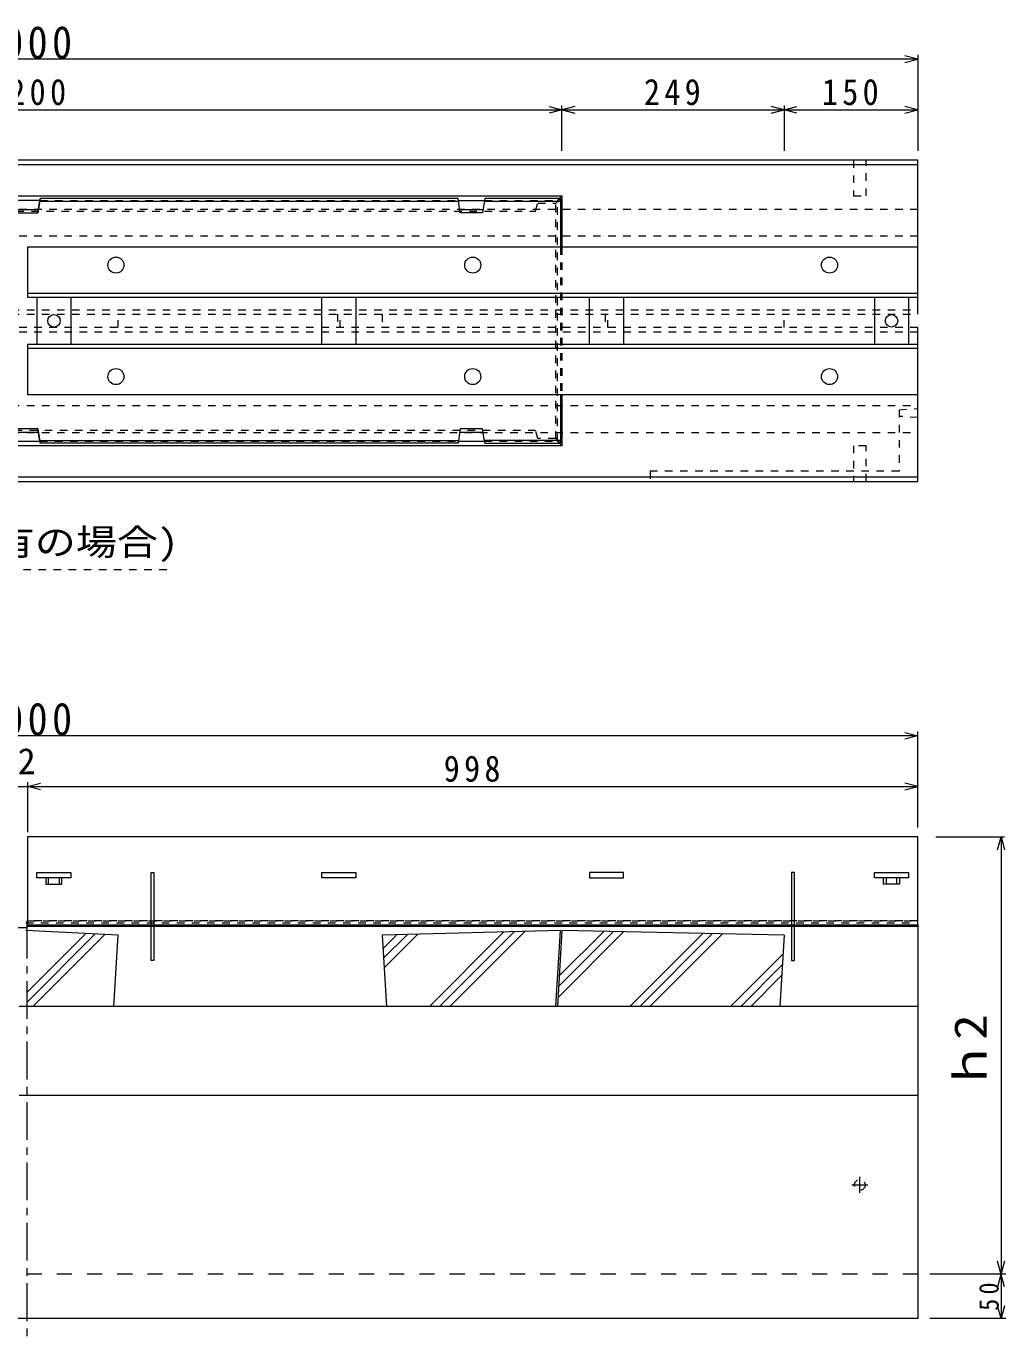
# Model space of a CAD drawing. Units: millimetres, scale not verified. Extents: x -2 to 7771, y -2 to 5790.
# Drawn here: x 2468 to 3566, y 1226 to 2699 of the extents above; entities that cross this region are included whole.
import ezdxf
from ezdxf.enums import TextEntityAlignment as Align

# ---------------------------------------------------------------- set-up
doc = ezdxf.new("R2010")
doc.units = ezdxf.units.MM
doc.header["$LTSCALE"] = 10
for name, pattern in [('USER1', [1.693334, 0.846667, -0.846667]), ('USER2', [6.773334, 4.233333, -0.846667, 0.846667, -0.846667]), ('USER3', [3.386666, 1.693333, -1.693333])]:
    doc.linetypes.add(name, pattern=pattern)
for name, color, linetype, lineweight in [('0-A', 132, 'Continuous', 5), ('0_2', 132, 'Continuous', 5), ('1', 132, 'Continuous', 5), ('3', 132, 'USER1', 5), ('5', 132, 'USER1', 5), ('8', 132, 'Continuous', 5)]:
    doc.layers.add(name, color=color, linetype=linetype, lineweight=lineweight)
doc.styles.add('ＭＳ ゴシック', font='')
doc.styles.get('ＭＳ ゴシック').set_extended_font_data('MS Gothic')

msp = doc.modelspace()

# ---------------------------------------------------------------- linework, layer by layer
at = {"layer": '0-A'}
for p, q in [((2534.59, 1682.58), (2468.49, 1616.47)), ((2468.49, 1605.16), (2545.39, 1682.06)), ((2556.18, 1681.53), (2475.45, 1600.81)), ((2867.89, 1665.42), (2883.71, 1681.24)), ((2895.31, 1681.53), (2868.56, 1654.77)), ((2869.23, 1644.13), (2906.92, 1681.82)), ((3003.52, 1684.23), (2920.1, 1600.81)), ((2931.41, 1600.81), (3015.13, 1684.52)), ((3026.73, 1684.82), (2942.73, 1600.81)), ((3137.57, 1684.43), (3064.09, 1610.95)), ((3064.79, 1622.97), (3126.48, 1684.66)), ((3115.38, 1684.88), (3065.5, 1634.99)), ((3144.45, 1600.81), (3226.29, 1682.65)), ((3237.38, 1682.43), (3155.77, 1600.81)), ((3167.08, 1600.81), (3248.47, 1682.2)), ((3257.59, 1600.81), (3316.23, 1659.45)), ((3315.52, 1647.43), (3268.9, 1600.81)), ((3280.22, 1600.81), (3314.82, 1635.41))]:
    msp.add_line(p, q, dxfattribs=at)
at = {"layer": '0_2'}
for p, q in [((3467.49, 2667.64), (3467.49, 2560)), ((3467.49, 2662.64), (1469.49, 2662.64)), ((3467.49, 2662.64), (3453, 2666.52)), ((3453, 2658.76), (3467.49, 2662.64)), ((3054, 2609.69), (3082.98, 2601.93)), ((3082.98, 2609.69), (3054, 2601.93)), ((3068.49, 2560), (3068.49, 2610.81)), ((3303, 2601.93), (3331.98, 2609.69)), ((3331.98, 2601.93), (3303, 2609.69)), ((3317.49, 2610.81), (3317.49, 2560)), ((3467.49, 2605.81), (3453, 2609.69)), ((1437.49, 2605.81), (3467.49, 2605.81)), ((3453, 2601.93), (3467.49, 2605.81)), ((3467.49, 2544.27), (1469.49, 2544.27)), ((1868.49, 2509.28), (3068.49, 2509.28)), ((3065.62, 2506.41), (3068.49, 2509.28)), ((3068.49, 2509.28), (3068.49, 2451.78)), ((2483.18, 2504.28), (2453.8, 2504.28)), ((2952.3, 2504.28), (2981.68, 2504.28)), ((2469.49, 2451.78), (2469.49, 2395.77)), ((3467.49, 2395.77), (3467.49, 2451.78)), ((2479.99, 2395.77), (2479.99, 2342.77)), ((2517.99, 2395.77), (2517.99, 2342.77)), ((2799.49, 2342.77), (2799.49, 2395.77)), ((2837.49, 2395.77), (2837.49, 2342.77)), ((3099.49, 2342.77), (3099.49, 2395.77)), ((3137.49, 2395.77), (3137.49, 2342.77)), ((3418.99, 2395.77), (3418.99, 2342.77)), ((3456.99, 2395.77), (3456.99, 2342.77)), ((2469.49, 2342.77), (2469.49, 2286.77)), ((3467.49, 2286.77), (3467.49, 2342.77)), ((3068.49, 2286.77), (3068.49, 2229.27)), ((3068.49, 2229.27), (1868.49, 2229.27)), ((2453.8, 2234.27), (2483.18, 2234.27)), ((2952.3, 2234.27), (2981.68, 2234.27)), ((3068.49, 2229.27), (3065.62, 2232.14)), ((1469.49, 2194.28), (3467.49, 2194.28)), ((3467.49, 1904.11), (1469.49, 1904.11)), ((3453, 1907.99), (3467.49, 1904.11)), ((3467.49, 1904.11), (3453, 1900.22)), ((3467.49, 1801.47), (3467.49, 1909.11)), ((1437.49, 1847.28), (3467.49, 1847.28)), ((2469.49, 1852.28), (2469.49, 1795.98)), ((2469.49, 1847.28), (2483.98, 1851.16)), ((2483.98, 1843.4), (2469.49, 1847.28)), ((3467.49, 1847.28), (3453, 1851.16)), ((3453, 1843.4), (3467.49, 1847.28)), ((3487.58, 1790.74), (3564.71, 1790.74)), ((3556.95, 1776.25), (3560.83, 1790.74)), ((3560.83, 1790.74), (3560.83, 1250.81)), ((3560.83, 1790.74), (3564.71, 1776.25)), ((2479.99, 1744.74), (2479.99, 1750.74)), ((2479.99, 1750.74), (2517.99, 1750.74)), ((2517.99, 1744.74), (2479.99, 1744.74)), ((2489.99, 1744.74), (2489.99, 1737.74)), ((2492.99, 1737.74), (2492.99, 1744.74)), ((2504.99, 1744.74), (2504.99, 1737.74)), ((2507.99, 1737.74), (2507.99, 1744.74)), ((2517.99, 1750.74), (2517.99, 1744.74)), ((2799.49, 1744.74), (2799.49, 1750.74)), ((2799.49, 1750.74), (2837.49, 1750.74)), ((2837.49, 1744.74), (2799.49, 1744.74)), ((2837.49, 1750.74), (2837.49, 1744.74)), ((3137.49, 1750.74), (3099.49, 1750.74)), ((3099.49, 1750.74), (3099.49, 1744.74)), ((3099.49, 1744.74), (3137.49, 1744.74)), ((3137.49, 1744.74), (3137.49, 1750.74)), ((3418.99, 1744.74), (3418.99, 1750.74)), ((3418.99, 1750.74), (3456.99, 1750.74)), ((3456.99, 1744.74), (3418.99, 1744.74)), ((3428.99, 1737.74), (3428.99, 1744.74)), ((3431.99, 1744.74), (3431.99, 1737.74)), ((3443.99, 1737.74), (3443.99, 1744.74)), ((3446.99, 1744.74), (3446.99, 1737.74)), ((3456.99, 1750.74), (3456.99, 1744.74)), ((2489.99, 1737.74), (2507.99, 1737.74)), ((3446.99, 1737.74), (3428.99, 1737.74)), ((1469.49, 1689.32), (2468.49, 1689.32)), ((3467.49, 1500.81), (2468.49, 1500.81)), ((3564.71, 1286.32), (3556.95, 1315.3)), ((3564.71, 1315.3), (3556.95, 1286.32)), ((3566.01, 1300.81), (3480.83, 1300.81)), ((3560.83, 1250.81), (3556.95, 1265.3)), ((3564.71, 1265.3), (3560.83, 1250.81)), ((3566.01, 1250.81), (3480.83, 1250.81))]:
    msp.add_line(p, q, dxfattribs=at)
at = {"layer": '0_2', "color": 92}
for p, q in [((3467.49, 2549.28), (1469.49, 2549.28)), ((3467.49, 2376.78), (3467.49, 2549.28)), ((3467.49, 2189.28), (3467.49, 2361.78)), ((1469.49, 2189.28), (3467.49, 2189.28)), ((3467.49, 1692.31), (3467.49, 1250.81)), ((3467.49, 1600.81), (2468.49, 1600.81)), ((3467.49, 1250.81), (1469.49, 1250.81))]:
    msp.add_line(p, q, dxfattribs=at)
at = {"layer": '0_2', "color": 7, "linetype": 'USER1'}
for p, q in [((3395.49, 2549.28), (3395.49, 2509.27)), ((3409.49, 2509.27), (3409.49, 2549.28)), ((3395.49, 2509.27), (3409.49, 2509.27)), ((3467.49, 2494.27), (1469.49, 2494.27)), ((2570.99, 2361.78), (2570.99, 2376.78)), ((2866.92, 2376.78), (2866.92, 2361.78)), ((3317.49, 2361.78), (3317.49, 2376.78)), ((1469.49, 2244.28), (3467.49, 2244.28)), ((3409.49, 2229.28), (3395.49, 2229.28)), ((3395.49, 2229.28), (3395.49, 2189.28)), ((3409.49, 2189.28), (3409.49, 2229.28)), ((2468.49, 1600.81), (1469.49, 1600.81))]:
    msp.add_line(p, q, dxfattribs=at)
at = {"layer": '0_2', "linetype": 'USER1'}
for p, q in [((3063.49, 2504.28), (3065.62, 2506.41)), ((2483.18, 2504.28), (2952.3, 2504.28)), ((2981.68, 2504.28), (3063.49, 2504.28)), ((3063.49, 2234.27), (3063.49, 2504.28)), ((1469.49, 2381.77), (3467.49, 2381.77)), ((1469.49, 2376.78), (3467.49, 2376.78)), ((2816.99, 2376.78), (2816.99, 2361.78)), ((2819.99, 2361.78), (2819.99, 2376.78)), ((3116.99, 2376.78), (3116.99, 2361.78)), ((3119.99, 2361.78), (3119.99, 2376.78)), ((3467.49, 2361.78), (1469.49, 2361.78)), ((3467.49, 2356.78), (1469.49, 2356.78)), ((2483.18, 2234.27), (2952.3, 2234.27)), ((2981.68, 2234.27), (3063.49, 2234.27)), ((3065.62, 2232.14), (3063.49, 2234.27)), ((3467.49, 1696.81), (2469.49, 1696.81)), ((2467.49, 1694.32), (3467.49, 1694.32)), ((2607.89, 1692.31), (2611.09, 1692.31)), ((3325.89, 1692.31), (3329.09, 1692.31)), ((2468.49, 1500.81), (1469.49, 1500.81))]:
    msp.add_line(p, q, dxfattribs=at)
at = {"layer": '0_2', "color": 7}
for p, q in [((3467.49, 2451.78), (2469.49, 2451.78)), ((2469.49, 2400.28), (3467.49, 2400.28)), ((2469.49, 2395.77), (3467.49, 2395.77)), ((3467.49, 2342.77), (2469.49, 2342.77)), ((3467.49, 2338.28), (2469.49, 2338.28)), ((2469.49, 2286.77), (3467.49, 2286.77)), ((3467.49, 1790.74), (2469.49, 1790.74)), ((2469.49, 1790.74), (2469.49, 1692.31)), ((3467.49, 1692.31), (3467.49, 1790.74)), ((2570.99, 1680.82), (2467.49, 1685.82)), ((2565.99, 1600.81), (2570.99, 1680.82)), ((2820.09, 1692.31), (3116.89, 1692.31)), ((3066.99, 1685.82), (2866.92, 1680.82)), ((2866.92, 1680.82), (2871.96, 1600.81)), ((3061.49, 1600.81), (3066.99, 1685.82)), ((3068.49, 1685.82), (3063.49, 1600.81)), ((3317.49, 1680.82), (3068.49, 1685.82)), ((3317.49, 1680.82), (3312.78, 1600.81))]:
    msp.add_line(p, q, dxfattribs=at)
at = {"layer": '0_2', "linetype": 'USER2'}
for p, q in [((2468.49, 1696.81), (2468.49, 1226.04)), ((3393.49, 1400.67), (3411.49, 1400.67)), ((3402.49, 1391.66), (3402.49, 1409.66))]:
    msp.add_line(p, q, dxfattribs=at)
at = {"layer": '0_2'}
for centre, radius in [((2568.49, 2431.78), 9), ((2968.49, 2431.78), 9), ((3368.49, 2431.78), 9), ((2498.99, 2369.28), 7), ((3437.99, 2369.28), 7), ((2568.49, 2306.77), 9), ((2968.49, 2306.77), 9), ((3368.49, 2306.77), 9)]:
    msp.add_circle(centre, radius, dxfattribs=at)
at = {"layer": '0_2', "linetype": 'USER1'}
msp.add_circle((3402.49, 1400.67), 6, dxfattribs=at)
at = {"layer": '1', "color": 7}
for p, q in [((2483.49, 2506.27), (2480.99, 2490.27)), ((2480.99, 2248.28), (2483.49, 2232.28))]:
    msp.add_line(p, q, dxfattribs=at)
at = {"layer": '1'}
for p, q in [((2480.99, 2490.27), (2483.49, 2506.27)), ((2951.99, 2506.27), (2483.49, 2506.27)), ((2954.49, 2490.27), (2951.99, 2506.27)), ((2981.99, 2506.27), (2979.49, 2490.27)), ((3066.99, 2506.27), (2981.99, 2506.27)), ((3066.99, 2506.28), (3066.99, 2451.78)), ((2481.55, 2493.88), (2455.43, 2493.88)), ((2455.99, 2490.27), (2480.99, 2490.27)), ((2952.46, 2503.27), (2483.02, 2503.27)), ((2980.05, 2493.88), (2953.93, 2493.88)), ((2979.49, 2490.27), (2954.49, 2490.27)), ((3066.99, 2503.27), (2981.52, 2503.27)), ((3066.99, 2286.77), (3066.99, 2232.27)), ((2455.43, 2244.67), (2481.55, 2244.67)), ((2480.99, 2248.28), (2455.99, 2248.28)), ((2483.49, 2232.28), (2480.99, 2248.28)), ((2954.49, 2248.28), (2951.99, 2232.28)), ((2953.93, 2244.67), (2980.05, 2244.67)), ((2979.49, 2248.28), (2954.49, 2248.28)), ((2981.99, 2232.28), (2979.49, 2248.28)), ((2483.02, 2235.28), (2952.46, 2235.28)), ((2951.99, 2232.28), (2483.49, 2232.28)), ((3066.99, 2235.28), (2981.52, 2235.28)), ((2981.99, 2232.28), (3066.99, 2232.28)), ((2468.49, 1690.91), (2607.89, 1690.91)), ((2611.09, 1690.91), (3325.89, 1690.91)), ((3329.09, 1690.91), (3467.49, 1690.91))]:
    msp.add_line(p, q, dxfattribs=at)
at = {"layer": '1', "linetype": 'USER1'}
for p, q in [((3061.49, 2501.28), (3066.99, 2506.27)), ((1897.97, 2492.26), (3039.01, 2492.26)), ((3039.01, 2492.26), (3041.51, 2501.28)), ((3041.51, 2501.28), (3061.49, 2501.28)), ((3061.49, 2237.27), (3061.49, 2501.28)), ((3467.49, 2464.27), (1469.49, 2464.27)), ((3066.99, 2451.78), (3066.99, 2286.77)), ((3068.49, 2451.78), (3068.49, 2286.77)), ((1469.49, 2274.27), (3467.49, 2274.27)), ((3039.01, 2246.29), (1897.97, 2246.29)), ((3041.51, 2237.27), (3039.01, 2246.29)), ((3061.49, 2237.27), (3041.51, 2237.27)), ((3066.99, 2232.28), (3061.49, 2237.27)), ((2607.89, 1690.91), (2611.09, 1690.91)), ((3325.89, 1690.91), (3329.09, 1690.91))]:
    msp.add_line(p, q, dxfattribs=at)
at = {"layer": '3'}
for p, q in [((3446.49, 2269.56), (3467.49, 2271.17)), ((3446.49, 2269.56), (3446.49, 2200.78)), ((3467.49, 2260.77), (3446.49, 2262.24)), ((3446.49, 2200.78), (3167.49, 2200.78)), ((3167.49, 2200.78), (3167.49, 2189.28)), ((2625.55, 2090.08), (2267.19, 2090.08))]:
    msp.add_line(p, q, dxfattribs=at)
at = {"layer": '5', "linetype": 'Continuous'}
for p, q in [((2469.49, 2451.78), (2469.49, 2395.78)), ((2469.49, 2342.78), (2469.49, 2286.78)), ((2607.89, 1652.31), (2607.89, 1750.74)), ((2607.89, 1750.74), (2611.09, 1750.74)), ((2611.09, 1750.74), (2611.09, 1652.31)), ((3329.09, 1750.74), (3325.89, 1750.74)), ((3325.89, 1750.74), (3325.89, 1652.31)), ((3329.09, 1652.31), (3329.09, 1750.74)), ((2611.09, 1652.31), (2607.89, 1652.31)), ((3325.89, 1652.31), (3329.09, 1652.31))]:
    msp.add_line(p, q, dxfattribs=at)
at = {"layer": '5'}
msp.add_line((2469.49, 1696.81), (3467.49, 1696.81), dxfattribs=at)
at = {"layer": '5', "color": 7, "linetype": 'Continuous'}
for p, q in [((2469.49, 1692.31), (2607.89, 1692.31)), ((2611.09, 1692.31), (3325.89, 1692.31)), ((3329.09, 1692.31), (3467.49, 1692.31))]:
    msp.add_line(p, q, dxfattribs=at)
at = {"layer": '8', "linetype": 'USER3'}
msp.add_line((3467.49, 1300.81), (1469.49, 1300.81), dxfattribs=at)

# ---------------------------------------------------------------- texts
at = {"layer": '0_2', "color": 7, "style": 'ＭＳ ゴシック'}
msp.add_text('2', height=29.33, dxfattribs=at).set_placement((2458.49, 1852.28), align=Align.BOTTOM_LEFT)
at = {"layer": '0_2', "color": 92, "style": 'ＭＳ ゴシック', "width": 1.15}
msp.add_text('ｈ2', height=36.66, rotation=90, dxfattribs=at).set_placement((3555.83, 1505.78), align=Align.BOTTOM_LEFT)
at = {"layer": '0_2', "color": 92, "char_height": 36.66, "attachment_point": 7, "style": 'ＭＳ ゴシック'}
for insert in [(2414.74, 2662.64), (2414.74, 1904.11)]:
    msp.add_mtext('\\T1.22;\\W0.9;2000', dxfattribs=dict(at, insert=insert))
at = {"layer": '0_2', "color": 7, "char_height": 29.33, "attachment_point": 7, "style": 'ＭＳ ゴシック'}
for s, insert in [('\\T1.28;\\W0.9;1200', (2425.74, 2610.81)), ('\\T1.27;\\W0.9;249', (3160.49, 2610.81)), ('\\T1.27;\\W0.9;150', (3359.99, 2610.81)), ('\\T1.27;\\W0.9;998', (2935.99, 1852.28))]:
    msp.add_mtext(s, dxfattribs=dict(at, insert=insert))
at = {"layer": '3', "color": 7, "style": 'ＭＳ ゴシック', "width": 1.15}
msp.add_text('(浸透穴有の場合)', height=29.33, dxfattribs=at).set_placement((2270.55, 2097.83), align=Align.BOTTOM_LEFT)
at = {"layer": '8', "color": 7, "insert": (3558.42, 1259.56), "char_height": 21.99, "attachment_point": 7, "rotation": 90, "style": 'ＭＳ ゴシック'}
msp.add_mtext('\\T1.36;\\W0.9;50', dxfattribs=at)

doc.saveas('drawing.dxf')
